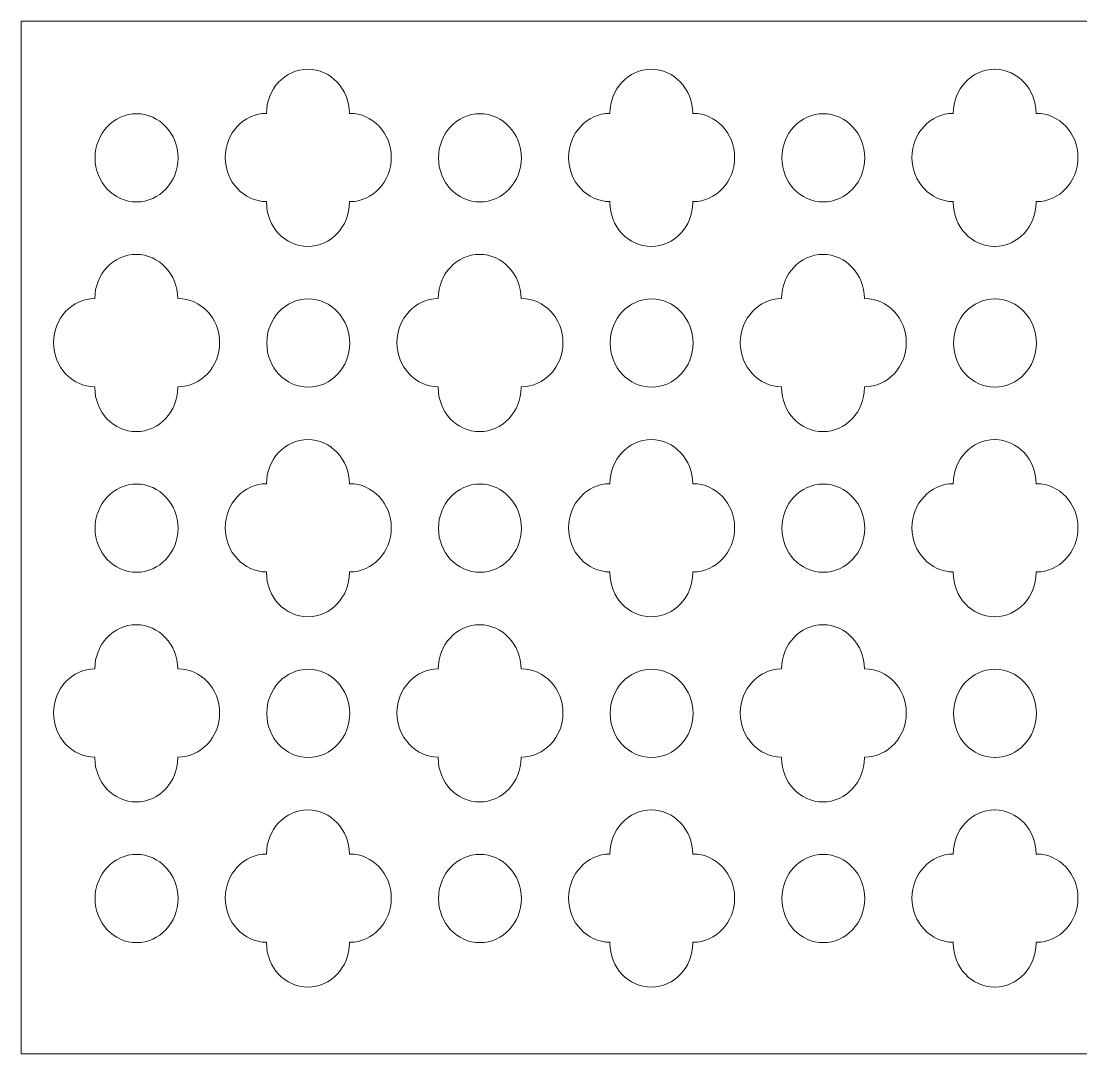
# Model space of a CAD drawing. Header units: centimetres. Extents: x -27.5 to -1.9, y -9.5 to -4.
# Drawn here: x -12.43 to -6.8, y -9.5 to -4.01 of the extents above; entities that cross this region are included whole.
import ezdxf

# ---------------------------------------------------------------- set-up
doc = ezdxf.new("R2010")
doc.units = ezdxf.units.CM
doc.header["$MEASUREMENT"] = 0
doc.layers.add('layer 1', color=7, linetype='Continuous')

msp = doc.modelspace()

# ---------------------------------------------------------------- linework, layer by layer
at = {"layer": 'layer 1', "color": 7, "lineweight": 9}
for points, knots in [([(-1.85083, -4.01419), (-1.85083, -4.01419), (-1.85083, -9.5), (-1.85083, -9.5), (-1.85083, -9.5), (-5.3777, -9.5), (-8.90457, -9.5), (-12.43145, -9.5), (-12.43145, -9.5), (-12.43145, -9.5), (-12.43145, -4.01419), (-12.43145, -4.01419), (-12.43145, -4.01419), (-8.90457, -4.01419), (-5.3777, -4.01419), (-1.85083, -4.01419)], [0, 0, 0, 0, 0.2, 0.2, 0.2, 0.2, 0.4, 0.4, 0.4, 0.4, 0.6, 0.6, 0.6, 0.6, 1, 1, 1, 1]), ([(-10.90728, -4.26951), (-10.78596, -4.26951), (-10.68703, -4.37466), (-10.68687, -4.50369), (-10.68687, -4.50369), (-10.68615, -4.50368), (-10.68544, -4.50366), (-10.68472, -4.50366), (-10.68472, -4.50366), (-10.56331, -4.50366), (-10.46431, -4.60897), (-10.46431, -4.73814), (-10.46431, -4.73814), (-10.46431, -4.86722), (-10.56331, -4.97253), (-10.68472, -4.97253), (-10.68472, -4.97253), (-10.68545, -4.97253), (-10.68618, -4.97251), (-10.68692, -4.97251), (-10.68692, -4.97251), (-10.68689, -4.97383), (-10.68687, -4.97516), (-10.68687, -4.97649), (-10.68687, -4.97649), (-10.68687, -5.10557), (-10.78587, -5.21088), (-10.90728, -5.21088), (-10.90728, -5.21088), (-11.02873, -5.21088), (-11.12773, -5.10557), (-11.12773, -4.97649), (-11.12773, -4.97649), (-11.12773, -4.97516), (-11.1277, -4.97384), (-11.12768, -4.97252), (-11.12768, -4.97252), (-11.24855, -4.97179), (-11.34687, -4.86678), (-11.34687, -4.73814), (-11.34687, -4.73814), (-11.34687, -4.60944), (-11.24857, -4.50443), (-11.12772, -4.50368), (-11.12772, -4.50368), (-11.12756, -4.37465), (-11.02863, -4.26951), (-10.90728, -4.26951)], [0, 0, 0, 0, 0.0769231, 0.0769231, 0.0769231, 0.0769231, 0.1538462, 0.1538462, 0.1538462, 0.1538462, 0.2307692, 0.2307692, 0.2307692, 0.2307692, 0.3076923, 0.3076923, 0.3076923, 0.3076923, 0.3846154, 0.3846154, 0.3846154, 0.3846154, 0.4615385, 0.4615385, 0.4615385, 0.4615385, 0.5384615, 0.5384615, 0.5384615, 0.5384615, 0.6153846, 0.6153846, 0.6153846, 0.6153846, 0.6923077, 0.6923077, 0.6923077, 0.6923077, 0.7692308, 0.7692308, 0.7692308, 0.7692308, 0.8461538, 0.8461538, 0.8461538, 0.8461538, 1, 1, 1, 1]), ([(-9.08229, -4.26951), (-8.96098, -4.26951), (-8.86204, -4.37466), (-8.86188, -4.50369), (-8.86188, -4.50369), (-8.86116, -4.50368), (-8.86045, -4.50366), (-8.85973, -4.50366), (-8.85973, -4.50366), (-8.73832, -4.50366), (-8.63932, -4.60897), (-8.63932, -4.73814), (-8.63932, -4.73814), (-8.63932, -4.86722), (-8.73832, -4.97253), (-8.85973, -4.97253), (-8.85973, -4.97253), (-8.86046, -4.97253), (-8.86119, -4.97251), (-8.86193, -4.97251), (-8.86193, -4.97251), (-8.86191, -4.97383), (-8.86188, -4.97516), (-8.86188, -4.97649), (-8.86188, -4.97649), (-8.86188, -5.10557), (-8.96088, -5.21088), (-9.08229, -5.21088), (-9.08229, -5.21088), (-9.20374, -5.21088), (-9.30274, -5.10557), (-9.30274, -4.97649), (-9.30274, -4.97649), (-9.30274, -4.97516), (-9.30271, -4.97384), (-9.30269, -4.97252), (-9.30269, -4.97252), (-9.42356, -4.97179), (-9.52188, -4.86678), (-9.52188, -4.73814), (-9.52188, -4.73814), (-9.52188, -4.60944), (-9.42359, -4.50443), (-9.30274, -4.50368), (-9.30274, -4.50368), (-9.30257, -4.37465), (-9.20364, -4.26951), (-9.08229, -4.26951)], [0, 0, 0, 0, 0.0769231, 0.0769231, 0.0769231, 0.0769231, 0.1538462, 0.1538462, 0.1538462, 0.1538462, 0.2307692, 0.2307692, 0.2307692, 0.2307692, 0.3076923, 0.3076923, 0.3076923, 0.3076923, 0.3846154, 0.3846154, 0.3846154, 0.3846154, 0.4615385, 0.4615385, 0.4615385, 0.4615385, 0.5384615, 0.5384615, 0.5384615, 0.5384615, 0.6153846, 0.6153846, 0.6153846, 0.6153846, 0.6923077, 0.6923077, 0.6923077, 0.6923077, 0.7692308, 0.7692308, 0.7692308, 0.7692308, 0.8461538, 0.8461538, 0.8461538, 0.8461538, 1, 1, 1, 1]), ([(-7.25561, -4.26954), (-7.2555, -4.26954), (-7.25539, -4.26954), (-7.25528, -4.26954), (-7.25528, -4.26954), (-7.25527, -4.26954), (-7.25527, -4.26954), (-7.25527, -4.26954), (-7.25527, -4.26954), (-7.25524, -4.26954), (-7.25522, -4.26954), (-7.2552, -4.26954), (-7.2552, -4.26954), (-7.13485, -4.27075), (-7.03705, -4.3754), (-7.03689, -4.50369), (-7.03689, -4.50369), (-7.03617, -4.50368), (-7.03546, -4.50366), (-7.03474, -4.50366), (-7.03474, -4.50366), (-6.91333, -4.50366), (-6.81433, -4.60897), (-6.81433, -4.73814), (-6.81433, -4.73814), (-6.81433, -4.86722), (-6.91333, -4.97253), (-7.03474, -4.97253), (-7.03474, -4.97253), (-7.03548, -4.97253), (-7.0362, -4.97251), (-7.03694, -4.97251), (-7.03694, -4.97251), (-7.03692, -4.97383), (-7.03689, -4.97516), (-7.03689, -4.97649), (-7.03689, -4.97649), (-7.03689, -5.10485), (-7.13479, -5.20968), (-7.25526, -5.21085), (-7.25526, -5.21085), (-7.25528, -5.21085), (-7.25529, -5.21085), (-7.25531, -5.21085), (-7.25531, -5.21085), (-7.25532, -5.21085), (-7.25533, -5.21085), (-7.25534, -5.21085), (-7.25534, -5.21085), (-7.25543, -5.21086), (-7.25552, -5.21086), (-7.25561, -5.21086), (-7.25561, -5.21086), (-7.25618, -5.21086), (-7.25674, -5.21088), (-7.2573, -5.21088), (-7.2573, -5.21088), (-7.37875, -5.21088), (-7.47775, -5.10557), (-7.47775, -4.97649), (-7.47775, -4.97649), (-7.47775, -4.97516), (-7.47772, -4.97384), (-7.4777, -4.97252), (-7.4777, -4.97252), (-7.59857, -4.97179), (-7.69689, -4.86678), (-7.69689, -4.73814), (-7.69689, -4.73814), (-7.69689, -4.60944), (-7.5986, -4.50443), (-7.47775, -4.50368), (-7.47775, -4.50368), (-7.47758, -4.37465), (-7.37865, -4.26951), (-7.2573, -4.26951), (-7.2573, -4.26951), (-7.25674, -4.26951), (-7.25618, -4.26953), (-7.25561, -4.26954)], [0, 0, 0, 0, 0.047619, 0.047619, 0.047619, 0.047619, 0.0952381, 0.0952381, 0.0952381, 0.0952381, 0.1428571, 0.1428571, 0.1428571, 0.1428571, 0.1904762, 0.1904762, 0.1904762, 0.1904762, 0.2380952, 0.2380952, 0.2380952, 0.2380952, 0.2857143, 0.2857143, 0.2857143, 0.2857143, 0.3333333, 0.3333333, 0.3333333, 0.3333333, 0.3809524, 0.3809524, 0.3809524, 0.3809524, 0.4285714, 0.4285714, 0.4285714, 0.4285714, 0.4761905, 0.4761905, 0.4761905, 0.4761905, 0.5238095, 0.5238095, 0.5238095, 0.5238095, 0.5714286, 0.5714286, 0.5714286, 0.5714286, 0.6190476, 0.6190476, 0.6190476, 0.6190476, 0.6666667, 0.6666667, 0.6666667, 0.6666667, 0.7142857, 0.7142857, 0.7142857, 0.7142857, 0.7619048, 0.7619048, 0.7619048, 0.7619048, 0.8095238, 0.8095238, 0.8095238, 0.8095238, 0.8571429, 0.8571429, 0.8571429, 0.8571429, 0.9047619, 0.9047619, 0.9047619, 0.9047619, 1, 1, 1, 1]), ([(-11.81806, -4.50576), (-11.69666, -4.50576), (-11.59766, -4.61107), (-11.59766, -4.74024), (-11.59766, -4.74024), (-11.59766, -4.86932), (-11.69666, -4.97463), (-11.81806, -4.97463), (-11.81806, -4.97463), (-11.93951, -4.97463), (-12.03852, -4.86932), (-12.03852, -4.74024), (-12.03852, -4.74024), (-12.03852, -4.61107), (-11.93951, -4.50576), (-11.81806, -4.50576)], [0, 0, 0, 0, 0.2, 0.2, 0.2, 0.2, 0.4, 0.4, 0.4, 0.4, 0.6, 0.6, 0.6, 0.6, 1, 1, 1, 1]), ([(-9.99307, -4.50576), (-9.87167, -4.50576), (-9.77267, -4.61107), (-9.77267, -4.74024), (-9.77267, -4.74024), (-9.77267, -4.86932), (-9.87167, -4.97463), (-9.99307, -4.97463), (-9.99307, -4.97463), (-10.11453, -4.97463), (-10.21353, -4.86932), (-10.21353, -4.74024), (-10.21353, -4.74024), (-10.21353, -4.61107), (-10.11453, -4.50576), (-9.99307, -4.50576)], [0, 0, 0, 0, 0.2, 0.2, 0.2, 0.2, 0.4, 0.4, 0.4, 0.4, 0.6, 0.6, 0.6, 0.6, 1, 1, 1, 1]), ([(-8.16808, -4.50576), (-8.04668, -4.50576), (-7.94767, -4.61107), (-7.94767, -4.74024), (-7.94767, -4.74024), (-7.94767, -4.86932), (-8.04668, -4.97463), (-8.16808, -4.97463), (-8.16808, -4.97463), (-8.28953, -4.97463), (-8.38854, -4.86932), (-8.38854, -4.74024), (-8.38854, -4.74024), (-8.38854, -4.61107), (-8.28953, -4.50576), (-8.16808, -4.50576)], [0, 0, 0, 0, 0.2, 0.2, 0.2, 0.2, 0.4, 0.4, 0.4, 0.4, 0.6, 0.6, 0.6, 0.6, 1, 1, 1, 1]), ([(-11.81977, -5.25324), (-11.69846, -5.25324), (-11.59952, -5.35839), (-11.59937, -5.48742), (-11.59937, -5.48742), (-11.59865, -5.48741), (-11.59793, -5.48739), (-11.59721, -5.48739), (-11.59721, -5.48739), (-11.4758, -5.48739), (-11.3768, -5.5927), (-11.3768, -5.72187), (-11.3768, -5.72187), (-11.3768, -5.85095), (-11.4758, -5.95626), (-11.59721, -5.95626), (-11.59721, -5.95626), (-11.59795, -5.95626), (-11.59868, -5.95624), (-11.59941, -5.95623), (-11.59941, -5.95623), (-11.59939, -5.95756), (-11.59936, -5.95889), (-11.59936, -5.96022), (-11.59936, -5.96022), (-11.59936, -6.0893), (-11.69836, -6.19461), (-11.81977, -6.19461), (-11.81977, -6.19461), (-11.94122, -6.19461), (-12.04022, -6.0893), (-12.04022, -5.96022), (-12.04022, -5.96022), (-12.04022, -5.95889), (-12.0402, -5.95757), (-12.04017, -5.95625), (-12.04017, -5.95625), (-12.16105, -5.95552), (-12.25936, -5.85051), (-12.25936, -5.72187), (-12.25936, -5.72187), (-12.25936, -5.59316), (-12.16107, -5.48816), (-12.04022, -5.48741), (-12.04022, -5.48741), (-12.04005, -5.35838), (-11.94112, -5.25324), (-11.81977, -5.25324)], [0, 0, 0, 0, 0.0769231, 0.0769231, 0.0769231, 0.0769231, 0.1538462, 0.1538462, 0.1538462, 0.1538462, 0.2307692, 0.2307692, 0.2307692, 0.2307692, 0.3076923, 0.3076923, 0.3076923, 0.3076923, 0.3846154, 0.3846154, 0.3846154, 0.3846154, 0.4615385, 0.4615385, 0.4615385, 0.4615385, 0.5384615, 0.5384615, 0.5384615, 0.5384615, 0.6153846, 0.6153846, 0.6153846, 0.6153846, 0.6923077, 0.6923077, 0.6923077, 0.6923077, 0.7692308, 0.7692308, 0.7692308, 0.7692308, 0.8461538, 0.8461538, 0.8461538, 0.8461538, 1, 1, 1, 1]), ([(-9.99478, -5.25324), (-9.87347, -5.25324), (-9.77454, -5.35839), (-9.77438, -5.48742), (-9.77438, -5.48742), (-9.77366, -5.48741), (-9.77294, -5.48739), (-9.77222, -5.48739), (-9.77222, -5.48739), (-9.65082, -5.48739), (-9.55181, -5.5927), (-9.55181, -5.72187), (-9.55181, -5.72187), (-9.55181, -5.85095), (-9.65082, -5.95626), (-9.77222, -5.95626), (-9.77222, -5.95626), (-9.77296, -5.95626), (-9.77369, -5.95624), (-9.77442, -5.95623), (-9.77442, -5.95623), (-9.7744, -5.95756), (-9.77437, -5.95889), (-9.77437, -5.96022), (-9.77437, -5.96022), (-9.77437, -6.0893), (-9.87337, -6.19461), (-9.99478, -6.19461), (-9.99478, -6.19461), (-10.11623, -6.19461), (-10.21523, -6.0893), (-10.21523, -5.96022), (-10.21523, -5.96022), (-10.21523, -5.95889), (-10.2152, -5.95757), (-10.21519, -5.95625), (-10.21519, -5.95625), (-10.33606, -5.95552), (-10.43437, -5.85051), (-10.43437, -5.72187), (-10.43437, -5.72187), (-10.43437, -5.59316), (-10.33608, -5.48816), (-10.21523, -5.48741), (-10.21523, -5.48741), (-10.21506, -5.35838), (-10.11613, -5.25324), (-9.99478, -5.25324)], [0, 0, 0, 0, 0.0769231, 0.0769231, 0.0769231, 0.0769231, 0.1538462, 0.1538462, 0.1538462, 0.1538462, 0.2307692, 0.2307692, 0.2307692, 0.2307692, 0.3076923, 0.3076923, 0.3076923, 0.3076923, 0.3846154, 0.3846154, 0.3846154, 0.3846154, 0.4615385, 0.4615385, 0.4615385, 0.4615385, 0.5384615, 0.5384615, 0.5384615, 0.5384615, 0.6153846, 0.6153846, 0.6153846, 0.6153846, 0.6923077, 0.6923077, 0.6923077, 0.6923077, 0.7692308, 0.7692308, 0.7692308, 0.7692308, 0.8461538, 0.8461538, 0.8461538, 0.8461538, 1, 1, 1, 1]), ([(-8.16979, -5.25324), (-8.04848, -5.25324), (-7.94954, -5.35839), (-7.94939, -5.48742), (-7.94939, -5.48742), (-7.94867, -5.48741), (-7.94795, -5.48739), (-7.94724, -5.48739), (-7.94724, -5.48739), (-7.82583, -5.48739), (-7.72683, -5.5927), (-7.72683, -5.72187), (-7.72683, -5.72187), (-7.72683, -5.85095), (-7.82583, -5.95626), (-7.94724, -5.95626), (-7.94724, -5.95626), (-7.94797, -5.95626), (-7.9487, -5.95624), (-7.94943, -5.95623), (-7.94943, -5.95623), (-7.94941, -5.95756), (-7.94938, -5.95889), (-7.94938, -5.96022), (-7.94938, -5.96022), (-7.94938, -6.0893), (-8.04839, -6.19461), (-8.16979, -6.19461), (-8.16979, -6.19461), (-8.29124, -6.19461), (-8.39025, -6.0893), (-8.39025, -5.96022), (-8.39025, -5.96022), (-8.39025, -5.95889), (-8.39022, -5.95757), (-8.3902, -5.95625), (-8.3902, -5.95625), (-8.51107, -5.95552), (-8.60938, -5.85051), (-8.60938, -5.72187), (-8.60938, -5.72187), (-8.60938, -5.59316), (-8.51109, -5.48816), (-8.39024, -5.48741), (-8.39024, -5.48741), (-8.39007, -5.35838), (-8.29114, -5.25324), (-8.16979, -5.25324)], [0, 0, 0, 0, 0.0769231, 0.0769231, 0.0769231, 0.0769231, 0.1538462, 0.1538462, 0.1538462, 0.1538462, 0.2307692, 0.2307692, 0.2307692, 0.2307692, 0.3076923, 0.3076923, 0.3076923, 0.3076923, 0.3846154, 0.3846154, 0.3846154, 0.3846154, 0.4615385, 0.4615385, 0.4615385, 0.4615385, 0.5384615, 0.5384615, 0.5384615, 0.5384615, 0.6153846, 0.6153846, 0.6153846, 0.6153846, 0.6923077, 0.6923077, 0.6923077, 0.6923077, 0.7692308, 0.7692308, 0.7692308, 0.7692308, 0.8461538, 0.8461538, 0.8461538, 0.8461538, 1, 1, 1, 1]), ([(-10.90557, -5.48949), (-10.78416, -5.48949), (-10.68516, -5.5948), (-10.68516, -5.72397), (-10.68516, -5.72397), (-10.68516, -5.85305), (-10.78416, -5.95836), (-10.90557, -5.95836), (-10.90557, -5.95836), (-11.02702, -5.95836), (-11.12602, -5.85305), (-11.12602, -5.72397), (-11.12602, -5.72397), (-11.12602, -5.5948), (-11.02702, -5.48949), (-10.90557, -5.48949)], [0, 0, 0, 0, 0.2, 0.2, 0.2, 0.2, 0.4, 0.4, 0.4, 0.4, 0.6, 0.6, 0.6, 0.6, 1, 1, 1, 1]), ([(-9.08058, -5.48949), (-8.95917, -5.48949), (-8.86017, -5.5948), (-8.86017, -5.72397), (-8.86017, -5.72397), (-8.86017, -5.85305), (-8.95917, -5.95836), (-9.08058, -5.95836), (-9.08058, -5.95836), (-9.20203, -5.95836), (-9.30103, -5.85305), (-9.30103, -5.72397), (-9.30103, -5.72397), (-9.30103, -5.5948), (-9.20203, -5.48949), (-9.08058, -5.48949)], [0, 0, 0, 0, 0.2, 0.2, 0.2, 0.2, 0.4, 0.4, 0.4, 0.4, 0.6, 0.6, 0.6, 0.6, 1, 1, 1, 1]), ([(-7.25561, -5.48949), (-7.2556, -5.48949), (-7.2556, -5.48949), (-7.25559, -5.48949), (-7.25559, -5.48949), (-7.25551, -5.48949), (-7.25543, -5.48949), (-7.25535, -5.48949), (-7.25535, -5.48949), (-7.25534, -5.48949), (-7.25533, -5.48949), (-7.25532, -5.48949), (-7.25532, -5.48949), (-7.25531, -5.48949), (-7.25529, -5.48949), (-7.25528, -5.48949), (-7.25528, -5.48949), (-7.13401, -5.48967), (-7.03518, -5.59491), (-7.03518, -5.72397), (-7.03518, -5.72397), (-7.03518, -5.85295), (-7.13403, -5.9582), (-7.25532, -5.95836), (-7.25532, -5.95836), (-7.25532, -5.95836), (-7.25534, -5.95836), (-7.25535, -5.95836), (-7.25535, -5.95836), (-7.25536, -5.95836), (-7.25537, -5.95836), (-7.25538, -5.95836), (-7.25538, -5.95836), (-7.25545, -5.95836), (-7.25552, -5.95836), (-7.25559, -5.95836), (-7.25559, -5.95836), (-7.2556, -5.95836), (-7.2556, -5.95836), (-7.25561, -5.95836), (-7.25561, -5.95836), (-7.37705, -5.95835), (-7.47604, -5.85305), (-7.47604, -5.72397), (-7.47604, -5.72397), (-7.47604, -5.59481), (-7.37705, -5.4895), (-7.25561, -5.48949)], [0, 0, 0, 0, 0.0769231, 0.0769231, 0.0769231, 0.0769231, 0.1538462, 0.1538462, 0.1538462, 0.1538462, 0.2307692, 0.2307692, 0.2307692, 0.2307692, 0.3076923, 0.3076923, 0.3076923, 0.3076923, 0.3846154, 0.3846154, 0.3846154, 0.3846154, 0.4615385, 0.4615385, 0.4615385, 0.4615385, 0.5384615, 0.5384615, 0.5384615, 0.5384615, 0.6153846, 0.6153846, 0.6153846, 0.6153846, 0.6923077, 0.6923077, 0.6923077, 0.6923077, 0.7692308, 0.7692308, 0.7692308, 0.7692308, 0.8461538, 0.8461538, 0.8461538, 0.8461538, 1, 1, 1, 1]), ([(-10.90728, -6.23697), (-10.78596, -6.23697), (-10.68703, -6.34212), (-10.68687, -6.47115), (-10.68687, -6.47115), (-10.68615, -6.47114), (-10.68544, -6.47112), (-10.68472, -6.47112), (-10.68472, -6.47112), (-10.56331, -6.47112), (-10.46431, -6.57643), (-10.46431, -6.7056), (-10.46431, -6.7056), (-10.46431, -6.83468), (-10.56331, -6.93999), (-10.68472, -6.93999), (-10.68472, -6.93999), (-10.68545, -6.93999), (-10.68618, -6.93997), (-10.68692, -6.93996), (-10.68692, -6.93996), (-10.68689, -6.94129), (-10.68687, -6.94261), (-10.68687, -6.94395), (-10.68687, -6.94395), (-10.68687, -7.07303), (-10.78587, -7.17834), (-10.90728, -7.17834), (-10.90728, -7.17834), (-11.02873, -7.17834), (-11.12773, -7.07303), (-11.12773, -6.94395), (-11.12773, -6.94395), (-11.12773, -6.94262), (-11.1277, -6.9413), (-11.12768, -6.93997), (-11.12768, -6.93997), (-11.24855, -6.93924), (-11.34687, -6.83423), (-11.34687, -6.7056), (-11.34687, -6.7056), (-11.34687, -6.57689), (-11.24857, -6.47189), (-11.12772, -6.47114), (-11.12772, -6.47114), (-11.12756, -6.34211), (-11.02863, -6.23697), (-10.90728, -6.23697)], [0, 0, 0, 0, 0.0769231, 0.0769231, 0.0769231, 0.0769231, 0.1538462, 0.1538462, 0.1538462, 0.1538462, 0.2307692, 0.2307692, 0.2307692, 0.2307692, 0.3076923, 0.3076923, 0.3076923, 0.3076923, 0.3846154, 0.3846154, 0.3846154, 0.3846154, 0.4615385, 0.4615385, 0.4615385, 0.4615385, 0.5384615, 0.5384615, 0.5384615, 0.5384615, 0.6153846, 0.6153846, 0.6153846, 0.6153846, 0.6923077, 0.6923077, 0.6923077, 0.6923077, 0.7692308, 0.7692308, 0.7692308, 0.7692308, 0.8461538, 0.8461538, 0.8461538, 0.8461538, 1, 1, 1, 1]), ([(-9.08229, -6.23697), (-8.96098, -6.23697), (-8.86204, -6.34212), (-8.86188, -6.47115), (-8.86188, -6.47115), (-8.86116, -6.47114), (-8.86045, -6.47112), (-8.85973, -6.47112), (-8.85973, -6.47112), (-8.73832, -6.47112), (-8.63932, -6.57643), (-8.63932, -6.7056), (-8.63932, -6.7056), (-8.63932, -6.83468), (-8.73832, -6.93999), (-8.85973, -6.93999), (-8.85973, -6.93999), (-8.86046, -6.93999), (-8.86119, -6.93997), (-8.86193, -6.93996), (-8.86193, -6.93996), (-8.86191, -6.94129), (-8.86188, -6.94261), (-8.86188, -6.94395), (-8.86188, -6.94395), (-8.86188, -7.07303), (-8.96088, -7.17834), (-9.08229, -7.17834), (-9.08229, -7.17834), (-9.20374, -7.17834), (-9.30274, -7.07303), (-9.30274, -6.94395), (-9.30274, -6.94395), (-9.30274, -6.94262), (-9.30271, -6.9413), (-9.30269, -6.93997), (-9.30269, -6.93997), (-9.42356, -6.93924), (-9.52188, -6.83423), (-9.52188, -6.7056), (-9.52188, -6.7056), (-9.52188, -6.57689), (-9.42359, -6.47189), (-9.30274, -6.47114), (-9.30274, -6.47114), (-9.30257, -6.34211), (-9.20364, -6.23697), (-9.08229, -6.23697)], [0, 0, 0, 0, 0.0769231, 0.0769231, 0.0769231, 0.0769231, 0.1538462, 0.1538462, 0.1538462, 0.1538462, 0.2307692, 0.2307692, 0.2307692, 0.2307692, 0.3076923, 0.3076923, 0.3076923, 0.3076923, 0.3846154, 0.3846154, 0.3846154, 0.3846154, 0.4615385, 0.4615385, 0.4615385, 0.4615385, 0.5384615, 0.5384615, 0.5384615, 0.5384615, 0.6153846, 0.6153846, 0.6153846, 0.6153846, 0.6923077, 0.6923077, 0.6923077, 0.6923077, 0.7692308, 0.7692308, 0.7692308, 0.7692308, 0.8461538, 0.8461538, 0.8461538, 0.8461538, 1, 1, 1, 1]), ([(-7.25561, -6.23699), (-7.25554, -6.23699), (-7.25547, -6.237), (-7.2554, -6.237), (-7.2554, -6.237), (-7.25539, -6.237), (-7.25537, -6.237), (-7.25536, -6.237), (-7.25536, -6.237), (-7.25535, -6.237), (-7.25534, -6.237), (-7.25533, -6.237), (-7.25533, -6.237), (-7.13492, -6.23813), (-7.03705, -6.34281), (-7.03689, -6.47115), (-7.03689, -6.47115), (-7.03617, -6.47114), (-7.03546, -6.47112), (-7.03474, -6.47112), (-7.03474, -6.47112), (-6.91333, -6.47112), (-6.81433, -6.57643), (-6.81433, -6.7056), (-6.81433, -6.7056), (-6.81433, -6.83468), (-6.91333, -6.93999), (-7.03474, -6.93999), (-7.03474, -6.93999), (-7.03548, -6.93999), (-7.0362, -6.93997), (-7.03694, -6.93996), (-7.03694, -6.93996), (-7.03692, -6.94129), (-7.03689, -6.94261), (-7.03689, -6.94395), (-7.03689, -6.94395), (-7.03689, -7.07235), (-7.13486, -7.17722), (-7.2554, -7.17831), (-7.2554, -7.17831), (-7.2554, -7.17831), (-7.2554, -7.17831), (-7.2554, -7.17831), (-7.2554, -7.17831), (-7.25542, -7.17831), (-7.25544, -7.17831), (-7.25545, -7.17831), (-7.25545, -7.17831), (-7.25551, -7.17831), (-7.25556, -7.17831), (-7.25561, -7.17831), (-7.25561, -7.17831), (-7.25618, -7.17832), (-7.25674, -7.17834), (-7.2573, -7.17834), (-7.2573, -7.17834), (-7.37875, -7.17834), (-7.47775, -7.07303), (-7.47775, -6.94395), (-7.47775, -6.94395), (-7.47775, -6.94262), (-7.47772, -6.9413), (-7.4777, -6.93997), (-7.4777, -6.93997), (-7.59857, -6.93924), (-7.69689, -6.83423), (-7.69689, -6.7056), (-7.69689, -6.7056), (-7.69689, -6.57689), (-7.5986, -6.47189), (-7.47775, -6.47114), (-7.47775, -6.47114), (-7.47758, -6.34211), (-7.37865, -6.23697), (-7.2573, -6.23697), (-7.2573, -6.23697), (-7.25674, -6.23697), (-7.25618, -6.23699), (-7.25561, -6.23699)], [0, 0, 0, 0, 0.047619, 0.047619, 0.047619, 0.047619, 0.0952381, 0.0952381, 0.0952381, 0.0952381, 0.1428571, 0.1428571, 0.1428571, 0.1428571, 0.1904762, 0.1904762, 0.1904762, 0.1904762, 0.2380952, 0.2380952, 0.2380952, 0.2380952, 0.2857143, 0.2857143, 0.2857143, 0.2857143, 0.3333333, 0.3333333, 0.3333333, 0.3333333, 0.3809524, 0.3809524, 0.3809524, 0.3809524, 0.4285714, 0.4285714, 0.4285714, 0.4285714, 0.4761905, 0.4761905, 0.4761905, 0.4761905, 0.5238095, 0.5238095, 0.5238095, 0.5238095, 0.5714286, 0.5714286, 0.5714286, 0.5714286, 0.6190476, 0.6190476, 0.6190476, 0.6190476, 0.6666667, 0.6666667, 0.6666667, 0.6666667, 0.7142857, 0.7142857, 0.7142857, 0.7142857, 0.7619048, 0.7619048, 0.7619048, 0.7619048, 0.8095238, 0.8095238, 0.8095238, 0.8095238, 0.8571429, 0.8571429, 0.8571429, 0.8571429, 0.9047619, 0.9047619, 0.9047619, 0.9047619, 1, 1, 1, 1]), ([(-11.81806, -6.47322), (-11.69666, -6.47322), (-11.59766, -6.57853), (-11.59766, -6.7077), (-11.59766, -6.7077), (-11.59766, -6.83678), (-11.69666, -6.94209), (-11.81806, -6.94209), (-11.81806, -6.94209), (-11.93951, -6.94209), (-12.03852, -6.83678), (-12.03852, -6.7077), (-12.03852, -6.7077), (-12.03852, -6.57853), (-11.93951, -6.47322), (-11.81806, -6.47322)], [0, 0, 0, 0, 0.2, 0.2, 0.2, 0.2, 0.4, 0.4, 0.4, 0.4, 0.6, 0.6, 0.6, 0.6, 1, 1, 1, 1]), ([(-9.99307, -6.47322), (-9.87167, -6.47322), (-9.77267, -6.57853), (-9.77267, -6.7077), (-9.77267, -6.7077), (-9.77267, -6.83678), (-9.87167, -6.94209), (-9.99307, -6.94209), (-9.99307, -6.94209), (-10.11453, -6.94209), (-10.21353, -6.83678), (-10.21353, -6.7077), (-10.21353, -6.7077), (-10.21353, -6.57853), (-10.11453, -6.47322), (-9.99307, -6.47322)], [0, 0, 0, 0, 0.2, 0.2, 0.2, 0.2, 0.4, 0.4, 0.4, 0.4, 0.6, 0.6, 0.6, 0.6, 1, 1, 1, 1]), ([(-8.16808, -6.47322), (-8.04668, -6.47322), (-7.94767, -6.57853), (-7.94767, -6.7077), (-7.94767, -6.7077), (-7.94767, -6.83678), (-8.04668, -6.94209), (-8.16808, -6.94209), (-8.16808, -6.94209), (-8.28953, -6.94209), (-8.38854, -6.83678), (-8.38854, -6.7077), (-8.38854, -6.7077), (-8.38854, -6.57853), (-8.28953, -6.47322), (-8.16808, -6.47322)], [0, 0, 0, 0, 0.2, 0.2, 0.2, 0.2, 0.4, 0.4, 0.4, 0.4, 0.6, 0.6, 0.6, 0.6, 1, 1, 1, 1]), ([(-11.81977, -7.2207), (-11.69846, -7.2207), (-11.59952, -7.32584), (-11.59937, -7.45487), (-11.59937, -7.45487), (-11.59865, -7.45487), (-11.59793, -7.45485), (-11.59721, -7.45485), (-11.59721, -7.45485), (-11.4758, -7.45485), (-11.3768, -7.56016), (-11.3768, -7.68933), (-11.3768, -7.68933), (-11.3768, -7.81841), (-11.4758, -7.92372), (-11.59721, -7.92372), (-11.59721, -7.92372), (-11.59795, -7.92372), (-11.59868, -7.9237), (-11.59941, -7.92369), (-11.59941, -7.92369), (-11.59939, -7.92502), (-11.59936, -7.92634), (-11.59936, -7.92768), (-11.59936, -7.92768), (-11.59936, -8.05676), (-11.69836, -8.16207), (-11.81977, -8.16207), (-11.81977, -8.16207), (-11.94122, -8.16207), (-12.04022, -8.05676), (-12.04022, -7.92768), (-12.04022, -7.92768), (-12.04022, -7.92634), (-12.0402, -7.92502), (-12.04017, -7.9237), (-12.04017, -7.9237), (-12.16105, -7.92297), (-12.25936, -7.81796), (-12.25936, -7.68933), (-12.25936, -7.68933), (-12.25936, -7.56062), (-12.16107, -7.45562), (-12.04022, -7.45486), (-12.04022, -7.45486), (-12.04005, -7.32584), (-11.94112, -7.2207), (-11.81977, -7.2207)], [0, 0, 0, 0, 0.0769231, 0.0769231, 0.0769231, 0.0769231, 0.1538462, 0.1538462, 0.1538462, 0.1538462, 0.2307692, 0.2307692, 0.2307692, 0.2307692, 0.3076923, 0.3076923, 0.3076923, 0.3076923, 0.3846154, 0.3846154, 0.3846154, 0.3846154, 0.4615385, 0.4615385, 0.4615385, 0.4615385, 0.5384615, 0.5384615, 0.5384615, 0.5384615, 0.6153846, 0.6153846, 0.6153846, 0.6153846, 0.6923077, 0.6923077, 0.6923077, 0.6923077, 0.7692308, 0.7692308, 0.7692308, 0.7692308, 0.8461538, 0.8461538, 0.8461538, 0.8461538, 1, 1, 1, 1]), ([(-9.99478, -7.2207), (-9.87347, -7.2207), (-9.77454, -7.32584), (-9.77438, -7.45487), (-9.77438, -7.45487), (-9.77366, -7.45487), (-9.77294, -7.45485), (-9.77222, -7.45485), (-9.77222, -7.45485), (-9.65082, -7.45485), (-9.55181, -7.56016), (-9.55181, -7.68933), (-9.55181, -7.68933), (-9.55181, -7.81841), (-9.65082, -7.92372), (-9.77222, -7.92372), (-9.77222, -7.92372), (-9.77296, -7.92372), (-9.77369, -7.9237), (-9.77442, -7.92369), (-9.77442, -7.92369), (-9.7744, -7.92502), (-9.77437, -7.92634), (-9.77437, -7.92768), (-9.77437, -7.92768), (-9.77437, -8.05676), (-9.87337, -8.16207), (-9.99478, -8.16207), (-9.99478, -8.16207), (-10.11623, -8.16207), (-10.21523, -8.05676), (-10.21523, -7.92768), (-10.21523, -7.92768), (-10.21523, -7.92634), (-10.2152, -7.92502), (-10.21519, -7.9237), (-10.21519, -7.9237), (-10.33606, -7.92297), (-10.43437, -7.81796), (-10.43437, -7.68933), (-10.43437, -7.68933), (-10.43437, -7.56062), (-10.33608, -7.45562), (-10.21523, -7.45486), (-10.21523, -7.45486), (-10.21506, -7.32584), (-10.11613, -7.2207), (-9.99478, -7.2207)], [0, 0, 0, 0, 0.0769231, 0.0769231, 0.0769231, 0.0769231, 0.1538462, 0.1538462, 0.1538462, 0.1538462, 0.2307692, 0.2307692, 0.2307692, 0.2307692, 0.3076923, 0.3076923, 0.3076923, 0.3076923, 0.3846154, 0.3846154, 0.3846154, 0.3846154, 0.4615385, 0.4615385, 0.4615385, 0.4615385, 0.5384615, 0.5384615, 0.5384615, 0.5384615, 0.6153846, 0.6153846, 0.6153846, 0.6153846, 0.6923077, 0.6923077, 0.6923077, 0.6923077, 0.7692308, 0.7692308, 0.7692308, 0.7692308, 0.8461538, 0.8461538, 0.8461538, 0.8461538, 1, 1, 1, 1]), ([(-8.16979, -7.2207), (-8.04848, -7.2207), (-7.94954, -7.32584), (-7.94939, -7.45487), (-7.94939, -7.45487), (-7.94867, -7.45487), (-7.94795, -7.45485), (-7.94724, -7.45485), (-7.94724, -7.45485), (-7.82583, -7.45485), (-7.72683, -7.56016), (-7.72683, -7.68933), (-7.72683, -7.68933), (-7.72683, -7.81841), (-7.82583, -7.92372), (-7.94724, -7.92372), (-7.94724, -7.92372), (-7.94797, -7.92372), (-7.9487, -7.9237), (-7.94943, -7.92369), (-7.94943, -7.92369), (-7.94941, -7.92502), (-7.94938, -7.92634), (-7.94938, -7.92768), (-7.94938, -7.92768), (-7.94938, -8.05676), (-8.04839, -8.16207), (-8.16979, -8.16207), (-8.16979, -8.16207), (-8.29124, -8.16207), (-8.39025, -8.05676), (-8.39025, -7.92768), (-8.39025, -7.92768), (-8.39025, -7.92634), (-8.39022, -7.92502), (-8.3902, -7.9237), (-8.3902, -7.9237), (-8.51107, -7.92297), (-8.60938, -7.81796), (-8.60938, -7.68933), (-8.60938, -7.68933), (-8.60938, -7.56062), (-8.51109, -7.45562), (-8.39024, -7.45486), (-8.39024, -7.45486), (-8.39007, -7.32584), (-8.29114, -7.2207), (-8.16979, -7.2207)], [0, 0, 0, 0, 0.0769231, 0.0769231, 0.0769231, 0.0769231, 0.1538462, 0.1538462, 0.1538462, 0.1538462, 0.2307692, 0.2307692, 0.2307692, 0.2307692, 0.3076923, 0.3076923, 0.3076923, 0.3076923, 0.3846154, 0.3846154, 0.3846154, 0.3846154, 0.4615385, 0.4615385, 0.4615385, 0.4615385, 0.5384615, 0.5384615, 0.5384615, 0.5384615, 0.6153846, 0.6153846, 0.6153846, 0.6153846, 0.6923077, 0.6923077, 0.6923077, 0.6923077, 0.7692308, 0.7692308, 0.7692308, 0.7692308, 0.8461538, 0.8461538, 0.8461538, 0.8461538, 1, 1, 1, 1]), ([(-10.90557, -7.45695), (-10.78416, -7.45695), (-10.68516, -7.56226), (-10.68516, -7.69143), (-10.68516, -7.69143), (-10.68516, -7.82051), (-10.78416, -7.92582), (-10.90557, -7.92582), (-10.90557, -7.92582), (-11.02702, -7.92582), (-11.12602, -7.82051), (-11.12602, -7.69143), (-11.12602, -7.69143), (-11.12602, -7.56226), (-11.02702, -7.45695), (-10.90557, -7.45695)], [0, 0, 0, 0, 0.2, 0.2, 0.2, 0.2, 0.4, 0.4, 0.4, 0.4, 0.6, 0.6, 0.6, 0.6, 1, 1, 1, 1]), ([(-9.08058, -7.45695), (-8.95917, -7.45695), (-8.86017, -7.56226), (-8.86017, -7.69143), (-8.86017, -7.69143), (-8.86017, -7.82051), (-8.95917, -7.92582), (-9.08058, -7.92582), (-9.08058, -7.92582), (-9.20203, -7.92582), (-9.30103, -7.82051), (-9.30103, -7.69143), (-9.30103, -7.69143), (-9.30103, -7.56226), (-9.20203, -7.45695), (-9.08058, -7.45695)], [0, 0, 0, 0, 0.2, 0.2, 0.2, 0.2, 0.4, 0.4, 0.4, 0.4, 0.6, 0.6, 0.6, 0.6, 1, 1, 1, 1]), ([(-7.25561, -7.45695), (-7.2556, -7.45695), (-7.2556, -7.45695), (-7.25559, -7.45695), (-7.25559, -7.45695), (-7.25555, -7.45695), (-7.25551, -7.45695), (-7.25547, -7.45695), (-7.25547, -7.45695), (-7.25545, -7.45695), (-7.25544, -7.45695), (-7.25542, -7.45695), (-7.25542, -7.45695), (-7.25542, -7.45695), (-7.25542, -7.45695), (-7.25542, -7.45695), (-7.25542, -7.45695), (-7.13409, -7.45705), (-7.03518, -7.56232), (-7.03518, -7.69143), (-7.03518, -7.69143), (-7.03518, -7.82045), (-7.1341, -7.92573), (-7.25544, -7.92581), (-7.25544, -7.92581), (-7.25545, -7.92581), (-7.25545, -7.92581), (-7.25545, -7.92581), (-7.25545, -7.92581), (-7.25546, -7.92581), (-7.25548, -7.92582), (-7.2555, -7.92582), (-7.2555, -7.92582), (-7.25553, -7.92582), (-7.25556, -7.92582), (-7.25559, -7.92582), (-7.25559, -7.92582), (-7.2556, -7.92582), (-7.2556, -7.92582), (-7.25561, -7.92582), (-7.25561, -7.92582), (-7.37705, -7.9258), (-7.47604, -7.8205), (-7.47604, -7.69143), (-7.47604, -7.69143), (-7.47604, -7.56227), (-7.37705, -7.45696), (-7.25561, -7.45695)], [0, 0, 0, 0, 0.0769231, 0.0769231, 0.0769231, 0.0769231, 0.1538462, 0.1538462, 0.1538462, 0.1538462, 0.2307692, 0.2307692, 0.2307692, 0.2307692, 0.3076923, 0.3076923, 0.3076923, 0.3076923, 0.3846154, 0.3846154, 0.3846154, 0.3846154, 0.4615385, 0.4615385, 0.4615385, 0.4615385, 0.5384615, 0.5384615, 0.5384615, 0.5384615, 0.6153846, 0.6153846, 0.6153846, 0.6153846, 0.6923077, 0.6923077, 0.6923077, 0.6923077, 0.7692308, 0.7692308, 0.7692308, 0.7692308, 0.8461538, 0.8461538, 0.8461538, 0.8461538, 1, 1, 1, 1]), ([(-10.90728, -8.20443), (-10.78596, -8.20443), (-10.68703, -8.30957), (-10.68687, -8.4386), (-10.68687, -8.4386), (-10.68615, -8.4386), (-10.68544, -8.43857), (-10.68472, -8.43857), (-10.68472, -8.43857), (-10.56331, -8.43857), (-10.46431, -8.54388), (-10.46431, -8.67306), (-10.46431, -8.67306), (-10.46431, -8.80214), (-10.56331, -8.90745), (-10.68472, -8.90745), (-10.68472, -8.90745), (-10.68545, -8.90745), (-10.68618, -8.90742), (-10.68692, -8.90741), (-10.68692, -8.90741), (-10.68689, -8.90875), (-10.68687, -8.91007), (-10.68687, -8.9114), (-10.68687, -8.9114), (-10.68687, -9.04048), (-10.78587, -9.14579), (-10.90728, -9.14579), (-10.90728, -9.14579), (-11.02873, -9.14579), (-11.12773, -9.04048), (-11.12773, -8.9114), (-11.12773, -8.9114), (-11.12773, -8.91007), (-11.1277, -8.90875), (-11.12768, -8.90743), (-11.12768, -8.90743), (-11.24855, -8.9067), (-11.34687, -8.80169), (-11.34687, -8.67306), (-11.34687, -8.67306), (-11.34687, -8.54435), (-11.24857, -8.43935), (-11.12772, -8.43859), (-11.12772, -8.43859), (-11.12756, -8.30956), (-11.02863, -8.20443), (-10.90728, -8.20443)], [0, 0, 0, 0, 0.0769231, 0.0769231, 0.0769231, 0.0769231, 0.1538462, 0.1538462, 0.1538462, 0.1538462, 0.2307692, 0.2307692, 0.2307692, 0.2307692, 0.3076923, 0.3076923, 0.3076923, 0.3076923, 0.3846154, 0.3846154, 0.3846154, 0.3846154, 0.4615385, 0.4615385, 0.4615385, 0.4615385, 0.5384615, 0.5384615, 0.5384615, 0.5384615, 0.6153846, 0.6153846, 0.6153846, 0.6153846, 0.6923077, 0.6923077, 0.6923077, 0.6923077, 0.7692308, 0.7692308, 0.7692308, 0.7692308, 0.8461538, 0.8461538, 0.8461538, 0.8461538, 1, 1, 1, 1]), ([(-9.08229, -8.20443), (-8.96098, -8.20443), (-8.86204, -8.30957), (-8.86188, -8.4386), (-8.86188, -8.4386), (-8.86116, -8.4386), (-8.86045, -8.43857), (-8.85973, -8.43857), (-8.85973, -8.43857), (-8.73832, -8.43857), (-8.63932, -8.54388), (-8.63932, -8.67306), (-8.63932, -8.67306), (-8.63932, -8.80214), (-8.73832, -8.90745), (-8.85973, -8.90745), (-8.85973, -8.90745), (-8.86046, -8.90745), (-8.86119, -8.90742), (-8.86193, -8.90741), (-8.86193, -8.90741), (-8.86191, -8.90875), (-8.86188, -8.91007), (-8.86188, -8.9114), (-8.86188, -8.9114), (-8.86188, -9.04048), (-8.96088, -9.14579), (-9.08229, -9.14579), (-9.08229, -9.14579), (-9.20374, -9.14579), (-9.30274, -9.04048), (-9.30274, -8.9114), (-9.30274, -8.9114), (-9.30274, -8.91007), (-9.30271, -8.90875), (-9.30269, -8.90743), (-9.30269, -8.90743), (-9.42356, -8.9067), (-9.52188, -8.80169), (-9.52188, -8.67306), (-9.52188, -8.67306), (-9.52188, -8.54435), (-9.42359, -8.43935), (-9.30274, -8.43859), (-9.30274, -8.43859), (-9.30257, -8.30956), (-9.20364, -8.20443), (-9.08229, -8.20443)], [0, 0, 0, 0, 0.0769231, 0.0769231, 0.0769231, 0.0769231, 0.1538462, 0.1538462, 0.1538462, 0.1538462, 0.2307692, 0.2307692, 0.2307692, 0.2307692, 0.3076923, 0.3076923, 0.3076923, 0.3076923, 0.3846154, 0.3846154, 0.3846154, 0.3846154, 0.4615385, 0.4615385, 0.4615385, 0.4615385, 0.5384615, 0.5384615, 0.5384615, 0.5384615, 0.6153846, 0.6153846, 0.6153846, 0.6153846, 0.6923077, 0.6923077, 0.6923077, 0.6923077, 0.7692308, 0.7692308, 0.7692308, 0.7692308, 0.8461538, 0.8461538, 0.8461538, 0.8461538, 1, 1, 1, 1]), ([(-7.25561, -8.20445), (-7.25558, -8.20445), (-7.25554, -8.20445), (-7.25551, -8.20445), (-7.25551, -8.20445), (-7.2555, -8.20445), (-7.25549, -8.20445), (-7.25547, -8.20445), (-7.25547, -8.20445), (-7.25546, -8.20445), (-7.25546, -8.20445), (-7.25545, -8.20445), (-7.25545, -8.20445), (-7.13499, -8.20551), (-7.03705, -8.31022), (-7.03689, -8.4386), (-7.03689, -8.4386), (-7.03617, -8.4386), (-7.03546, -8.43857), (-7.03474, -8.43857), (-7.03474, -8.43857), (-6.91333, -8.43857), (-6.81433, -8.54388), (-6.81433, -8.67306), (-6.81433, -8.67306), (-6.81433, -8.80214), (-6.91333, -8.90745), (-7.03474, -8.90745), (-7.03474, -8.90745), (-7.03548, -8.90745), (-7.0362, -8.90742), (-7.03694, -8.90741), (-7.03694, -8.90741), (-7.03692, -8.90875), (-7.03689, -8.91007), (-7.03689, -8.9114), (-7.03689, -8.9114), (-7.03689, -9.03985), (-7.13492, -9.14473), (-7.2555, -9.14576), (-7.2555, -9.14576), (-7.25551, -9.14577), (-7.25552, -9.14577), (-7.25553, -9.14577), (-7.25553, -9.14577), (-7.25555, -9.14577), (-7.25556, -9.14577), (-7.25557, -9.14577), (-7.25557, -9.14577), (-7.25558, -9.14577), (-7.2556, -9.14577), (-7.25561, -9.14577), (-7.25561, -9.14577), (-7.25618, -9.14578), (-7.25674, -9.14579), (-7.2573, -9.14579), (-7.2573, -9.14579), (-7.37875, -9.14579), (-7.47775, -9.04048), (-7.47775, -8.9114), (-7.47775, -8.9114), (-7.47775, -8.91007), (-7.47772, -8.90875), (-7.4777, -8.90743), (-7.4777, -8.90743), (-7.59857, -8.9067), (-7.69689, -8.80169), (-7.69689, -8.67306), (-7.69689, -8.67306), (-7.69689, -8.54435), (-7.5986, -8.43935), (-7.47775, -8.43859), (-7.47775, -8.43859), (-7.47758, -8.30956), (-7.37865, -8.20443), (-7.2573, -8.20443), (-7.2573, -8.20443), (-7.25674, -8.20443), (-7.25618, -8.20445), (-7.25561, -8.20445)], [0, 0, 0, 0, 0.047619, 0.047619, 0.047619, 0.047619, 0.0952381, 0.0952381, 0.0952381, 0.0952381, 0.1428571, 0.1428571, 0.1428571, 0.1428571, 0.1904762, 0.1904762, 0.1904762, 0.1904762, 0.2380952, 0.2380952, 0.2380952, 0.2380952, 0.2857143, 0.2857143, 0.2857143, 0.2857143, 0.3333333, 0.3333333, 0.3333333, 0.3333333, 0.3809524, 0.3809524, 0.3809524, 0.3809524, 0.4285714, 0.4285714, 0.4285714, 0.4285714, 0.4761905, 0.4761905, 0.4761905, 0.4761905, 0.5238095, 0.5238095, 0.5238095, 0.5238095, 0.5714286, 0.5714286, 0.5714286, 0.5714286, 0.6190476, 0.6190476, 0.6190476, 0.6190476, 0.6666667, 0.6666667, 0.6666667, 0.6666667, 0.7142857, 0.7142857, 0.7142857, 0.7142857, 0.7619048, 0.7619048, 0.7619048, 0.7619048, 0.8095238, 0.8095238, 0.8095238, 0.8095238, 0.8571429, 0.8571429, 0.8571429, 0.8571429, 0.9047619, 0.9047619, 0.9047619, 0.9047619, 1, 1, 1, 1]), ([(-11.81806, -8.44067), (-11.69666, -8.44067), (-11.59766, -8.54598), (-11.59766, -8.67516), (-11.59766, -8.67516), (-11.59766, -8.80424), (-11.69666, -8.90955), (-11.81806, -8.90955), (-11.81806, -8.90955), (-11.93951, -8.90955), (-12.03852, -8.80424), (-12.03852, -8.67516), (-12.03852, -8.67516), (-12.03852, -8.54598), (-11.93951, -8.44067), (-11.81806, -8.44067)], [0, 0, 0, 0, 0.2, 0.2, 0.2, 0.2, 0.4, 0.4, 0.4, 0.4, 0.6, 0.6, 0.6, 0.6, 1, 1, 1, 1]), ([(-9.99307, -8.44067), (-9.87167, -8.44067), (-9.77267, -8.54598), (-9.77267, -8.67516), (-9.77267, -8.67516), (-9.77267, -8.80424), (-9.87167, -8.90955), (-9.99307, -8.90955), (-9.99307, -8.90955), (-10.11453, -8.90955), (-10.21353, -8.80424), (-10.21353, -8.67516), (-10.21353, -8.67516), (-10.21353, -8.54598), (-10.11453, -8.44067), (-9.99307, -8.44067)], [0, 0, 0, 0, 0.2, 0.2, 0.2, 0.2, 0.4, 0.4, 0.4, 0.4, 0.6, 0.6, 0.6, 0.6, 1, 1, 1, 1]), ([(-8.16808, -8.44067), (-8.04668, -8.44067), (-7.94767, -8.54598), (-7.94767, -8.67516), (-7.94767, -8.67516), (-7.94767, -8.80424), (-8.04668, -8.90955), (-8.16808, -8.90955), (-8.16808, -8.90955), (-8.28953, -8.90955), (-8.38854, -8.80424), (-8.38854, -8.67516), (-8.38854, -8.67516), (-8.38854, -8.54598), (-8.28953, -8.44067), (-8.16808, -8.44067)], [0, 0, 0, 0, 0.2, 0.2, 0.2, 0.2, 0.4, 0.4, 0.4, 0.4, 0.6, 0.6, 0.6, 0.6, 1, 1, 1, 1])]:
    msp.add_open_spline(points, degree=3, knots=knots, dxfattribs=at)

doc.saveas('drawing.dxf')
